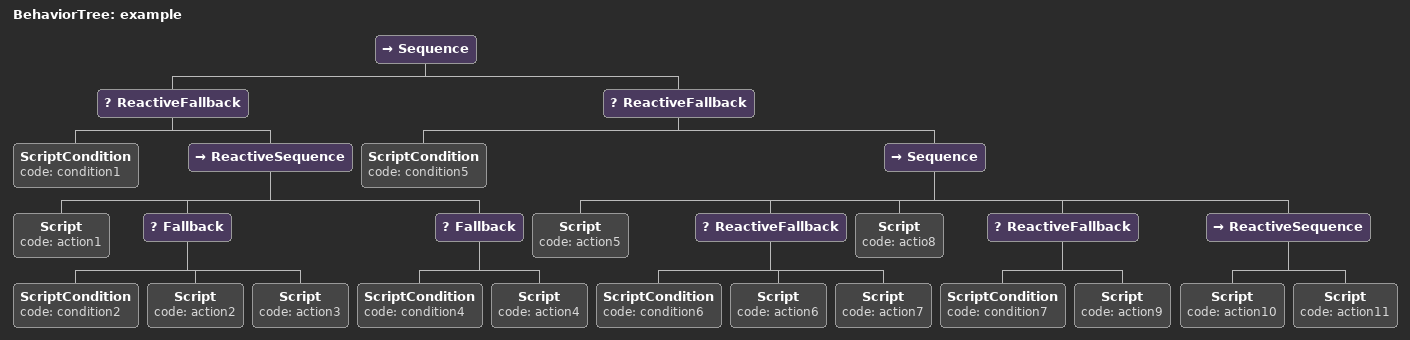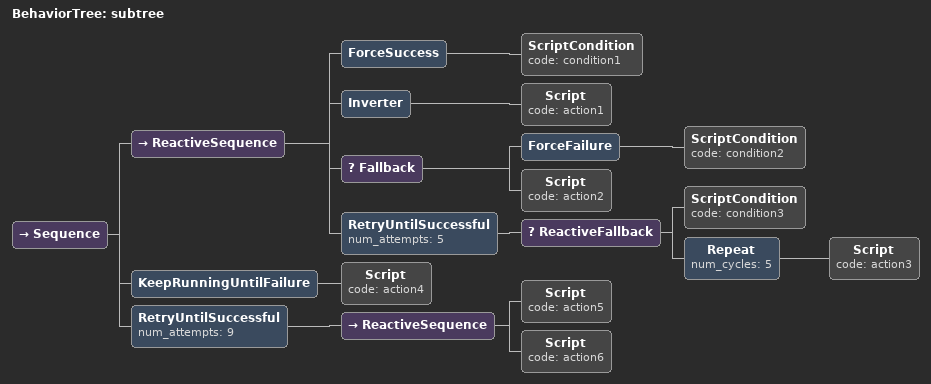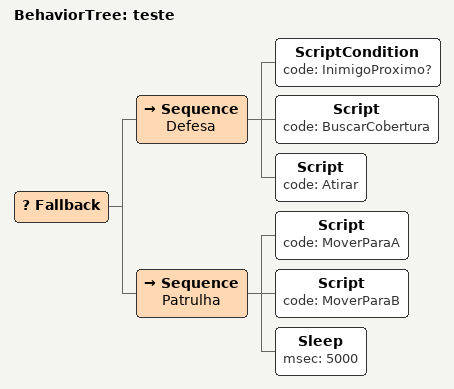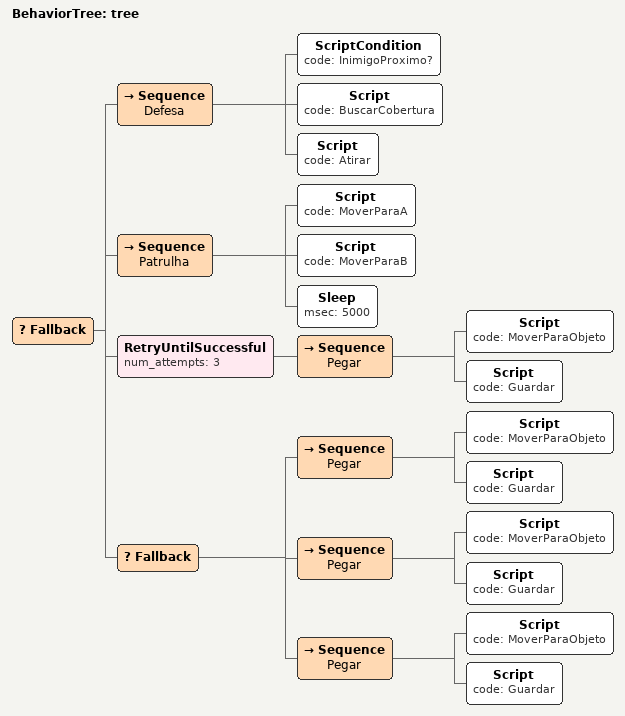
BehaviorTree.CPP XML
<?xml version="1.0" encoding="UTF-8"?>
<root BTCPP_format="4">
  <BehaviorTree ID="example">
    <Sequence>
      <ReactiveFallback>
        <ScriptCondition code="condition1"/>
        <ReactiveSequence>
          <Script code="action1"/>
          <Fallback>
            <ScriptCondition code="condition2"/>
            <Script code="action2"/>
            <Script code="action3"/>
          </Fallback>
          <Fallback>
            <ScriptCondition code="condition4"/>
            <Script code="action4"/>
          </Fallback>
        </ReactiveSequence>
      </ReactiveFallback>
      <ReactiveFallback>
        <ScriptCondition code="condition5"/>
        <Sequence>
          <Script code="action5"/>
          <ReactiveFallback>
            <ScriptCondition code="condition6"/>
            <Script code="action6"/>
            <Script code="action7"/>
          </ReactiveFallback>
          <Script code="actio8"/>
          <ReactiveFallback>
            <ScriptCondition code="condition7"/>
            <Script code="action9"/>
          </ReactiveFallback>
          <ReactiveSequence>
            <Script code="action10"/>
            <Script code="action11"/>
          </ReactiveSequence>
        </Sequence>
      </ReactiveFallback>
    </Sequence>
  </BehaviorTree>

  <BehaviorTree ID="subtree">
    <Sequence>
      <ReactiveSequence>
        <ForceSuccess>
          <ScriptCondition code="condition1"/>
        </ForceSuccess>
        <Inverter>
          <Script code="action1"/>
        </Inverter>
        <Fallback>
          <ForceFailure>
            <ScriptCondition code="condition2"/>
          </ForceFailure>
          <Script code="action2"/>
        </Fallback>
        <RetryUntilSuccessful num_attempts="5">
          <ReactiveFallback>
            <ScriptCondition code="condition3"/>
            <Repeat num_cycles="5">
              <Script code="action3"/>
            </Repeat>
          </ReactiveFallback>
        </RetryUntilSuccessful>
      </ReactiveSequence>
      <KeepRunningUntilFailure>
        <Script code="action4"/>
      </KeepRunningUntilFailure>
      <RetryUntilSuccessful num_attempts="9">
        <ReactiveSequence>
          <Script code="action5"/>
          <Script code="action6"/>
        </ReactiveSequence>
      </RetryUntilSuccessful>
    </Sequence>
  </BehaviorTree>

  <BehaviorTree ID="teste">
    <Fallback>
      <Sequence name="Defesa">
        <ScriptCondition code="InimigoProximo?"/>
        <Script code="BuscarCobertura"/>
        <Script code="Atirar"/>
      </Sequence>
      <Sequence name="Patrulha">
        <Script code="MoverParaA"/>
        <Script code="MoverParaB"/>
        <Sleep msec="5000"/>
      </Sequence>
    </Fallback>
  </BehaviorTree>

  <BehaviorTree ID="tree">
    <Fallback>
      <Sequence name="Defesa">
        <ScriptCondition code="InimigoProximo?"/>
        <Script code="BuscarCobertura"/>
        <Script code="Atirar"/>
      </Sequence>
      <Sequence name="Patrulha">
        <Script code="MoverParaA"/>
        <Script code="MoverParaB"/>
        <Sleep msec="5000"/>
      </Sequence>
      <RetryUntilSuccessful num_attempts="3">
        <Sequence name="Pegar">
          <Script code="MoverParaObjeto"/>
          <Script code="Guardar"/>
        </Sequence>
      </RetryUntilSuccessful>
      <Fallback>
        <Sequence name="Pegar">
          <Script code="MoverParaObjeto"/>
          <Script code="Guardar"/>
        </Sequence>
        <Sequence name="Pegar">
          <Script code="MoverParaObjeto"/>
          <Script code="Guardar"/>
        </Sequence>
        <Sequence name="Pegar">
          <Script code="MoverParaObjeto"/>
          <Script code="Guardar"/>
        </Sequence>
      </Fallback>
    </Fallback>
  </BehaviorTree>

</root>
